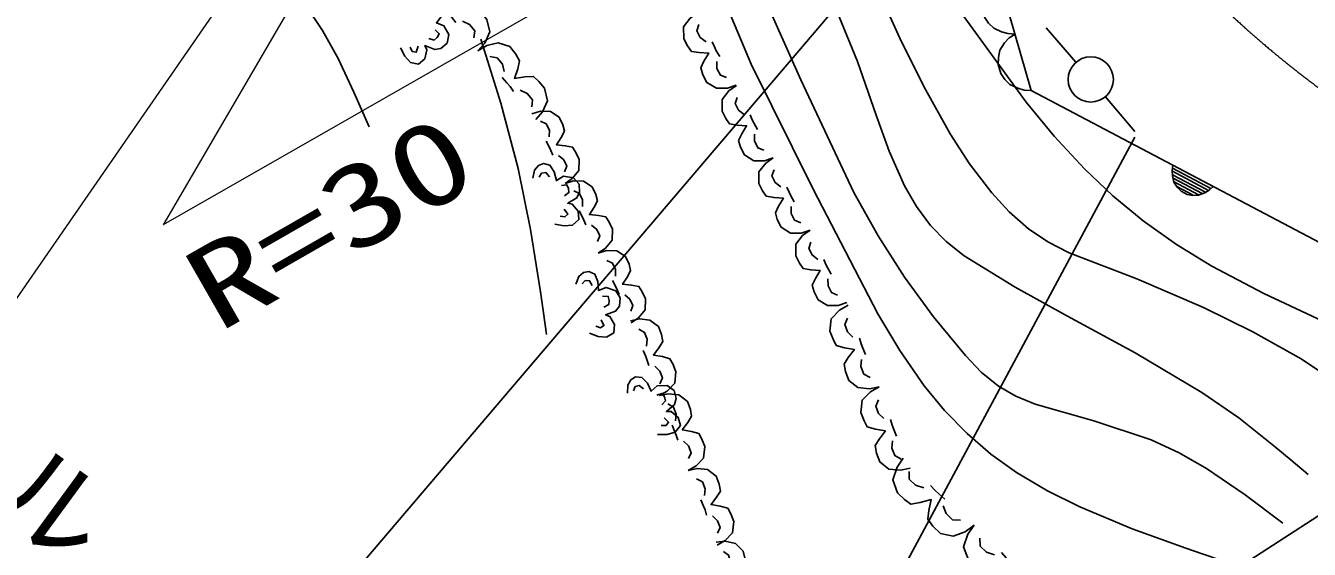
# Model space of a CAD drawing. Units: millimetres, scale not verified. Extents: x 40000 to 680000, y 20000 to 380000.
# Drawn here: x 78757 to 107034, y 268405 to 279934 of the extents above; entities that cross this region are included whole.
import ezdxf
from ezdxf.enums import TextEntityAlignment as Align

# ---------------------------------------------------------------- set-up
doc = ezdxf.new("R2010")
doc.units = ezdxf.units.MM
doc.header["$LTSCALE"] = 1000
doc.linetypes.add('CHAIN', pattern=[18.5, 12, -1.5, 3.5, -1.5])
for name, color, linetype, lineweight in [('M-BGD', 7, 'Continuous', 25), ('M-BGD-HTXT', 7, 'Continuous', 13), ('M-BMK', 2, 'CHAIN', 13), ('M-STR-STRC', 7, 'Continuous', 25)]:
    doc.layers.add(name, color=color, linetype=linetype, lineweight=lineweight)
doc.styles.add('ＭＳ ゴシック', font='')
doc.styles.get('ＭＳ ゴシック').set_extended_font_data('MS Gothic')

# ---------------------------------------------------------------- blocks, each defined once
blk = doc.blocks.new('BUHIN21')
at = {"color": 7, "linetype": 'Continuous', "lineweight": 25}
blk.add_lwpolyline([(-466, 447), (-534, 307), (-565, 162), (-573, -28), (-524, -182), (-448, -322), (-303, -461), (-160, -531), (-4, -573), (185, -558), (326, -519), (466, -447)], dxfattribs=at)
blk = doc.blocks.new('BUHIN84')
at = {"color": 7, "linetype": 'Continuous', "lineweight": 25}
for points in [[(767, -479), (633, -634), (428, -757), (185, -755), (20, -652), (-94, -544), (-109, -380), (-108, -173), (-295, -269), (-458, -333), (-590, -271), (-744, -176), (-877, 46), (-848, 289), (-767, 479)], [(-611, 259), (-582, 118), (-444, 32), (-285, 13)], [(-169, 79), (-70, 7), (10, -44), (139, -119)], [(135, -244), (215, -374), (357, -462), (503, -441)]]:
    blk.add_lwpolyline(points, dxfattribs=at)
blk = doc.blocks.new('BUHIN85')
at = {"color": 7, "linetype": 'Continuous', "lineweight": 25}
for points in [[(751, -486), (615, -638), (411, -756), (170, -749), (9, -645), (-102, -536), (-114, -374), (-109, -169), (-297, -261), (-458, -321), (-588, -259), (-738, -162), (-867, 60), (-834, 300), (-751, 486)], [(-600, 266), (-574, 126), (-438, 39), (-282, 17)], [(-166, 81), (-70, 8), (9, -43), (136, -120)], [(130, -244), (206, -373), (345, -463), (490, -445)]]:
    blk.add_lwpolyline(points, dxfattribs=at)
blk = doc.blocks.new('BUHIN86')
at = {"color": 7, "linetype": 'Continuous', "lineweight": 25}
for points in [[(746, -604), (584, -751), (352, -853), (96, -819), (-64, -689), (-170, -560), (-164, -386), (-136, -168), (-346, -244), (-526, -291), (-657, -209), (-806, -88), (-918, 163), (-855, 415), (-746, 604)], [(-610, 352), (-597, 200), (-463, 91), (-299, 51)], [(-168, 105), (-73, 16), (5, -47), (131, -143)], [(111, -275), (177, -421), (315, -533), (472, -530)]]:
    blk.add_lwpolyline(points, dxfattribs=at)
blk = doc.blocks.new('BUHIN87')
at = {"color": 7, "linetype": 'Continuous', "lineweight": 25}
for points in [[(1044, -246), (952, -472), (769, -688), (494, -777), (270, -725), (101, -646), (22, -468), (-55, -235), (-230, -414), (-388, -548), (-560, -529), (-769, -480), (-1003, -282), (-1063, 2), (-1044, 246)], [(-785, 58), (-698, -89), (-511, -133), (-325, -94)], [(-220, 24), (-82, -19), (28, -45), (201, -80)], [(245, -223), (383, -338), (576, -384), (732, -305)]]:
    blk.add_lwpolyline(points, dxfattribs=at)
blk = doc.blocks.new('BUHIN99')
at = {"color": 7, "linetype": 'Continuous', "lineweight": 25}
for points in [[(-931, 336), (-822, 534), (-632, 712), (-371, 765), (-171, 693), (-24, 603), (29, 431), (76, 209), (254, 355), (413, 461), (569, 426), (755, 358), (949, 152), (974, -115), (931, -336)], [(-201, 230), (-315, 350), (-487, 413), (-639, 357)], [(199, -46), (77, 9), (-21, 44), (-176, 95)], [(713, -137), (650, 7), (482, 68), (308, 52)]]:
    blk.add_lwpolyline(points, dxfattribs=at)
blk = doc.blocks.new('BUHIN100')
at = {"color": 7, "linetype": 'Continuous', "lineweight": 25}
for points in [[(-701, 480), (-568, 621), (-371, 728), (-143, 716), (8, 612), (110, 506), (118, 352), (108, 158), (288, 240), (443, 294), (565, 231), (705, 135), (821, -79), (784, -306), (701, -480)], [(-117, 235), (-186, 359), (-316, 448), (-454, 435)], [(156, -81), (66, -9), (-8, 41), (-126, 117)], [(563, -268), (541, -134), (415, -48), (267, -23)]]:
    blk.add_lwpolyline(points, dxfattribs=at)
blk = doc.blocks.new('BUHIN101')
at = {"color": 7, "linetype": 'Continuous', "lineweight": 25}
for points in [[(-688, 552), (-540, 688), (-328, 783), (-92, 753), (56, 634), (154, 516), (149, 355), (124, 155), (317, 226), (482, 269), (603, 195), (741, 84), (845, -146), (788, -378), (688, -552)], [(-103, 252), (-165, 387), (-292, 489), (-436, 486)], [(155, -96), (68, -15), (-5, 43), (-121, 131)], [(563, -321), (550, -181), (426, -82), (275, -45)]]:
    blk.add_lwpolyline(points, dxfattribs=at)
blk = doc.blocks.new('BUHIN102')
at = {"color": 7, "linetype": 'Continuous', "lineweight": 25}
for points in [[(-613, 628), (-451, 744), (-229, 813), (0, 754), (132, 619), (214, 491), (190, 333), (141, 138), (341, 185), (508, 208), (619, 120), (742, -6), (817, -246), (733, -468), (613, -628)], [(-71, 262), (-116, 402), (-230, 518), (-372, 532)], [(141, -113), (65, -23), (1, 43), (-104, 144)], [(517, -385), (522, -245), (411, -132), (266, -78)]]:
    blk.add_lwpolyline(points, dxfattribs=at)
blk = doc.blocks.new('BUHIN135')
at = {"color": 7, "linetype": 'Continuous', "lineweight": 25}
blk.add_circle((0, 0), 498, dxfattribs=at)

msp = doc.modelspace()

# ---------------------------------------------------------------- linework, layer by layer
at = {"layer": 'M-BGD'}
for p, q in [((100195, 280992), (100908, 278509)), ((101893, 279127), (101238, 279883)), ((100908, 278509), (108038, 274746)), ((102544, 278368), (103192, 277606)), ((104017, 276727), (104813, 276307)), ((104750, 276269), (104023, 276653)), ((104864, 276351), (104024, 276794)), ((104033, 276577), (104677, 276237)), ((104595, 276210), (104060, 276493)), ((104134, 276382), (104464, 276209)), ((107594, 269377), (105042, 267728))]:
    msp.add_line(p, q, dxfattribs=at)
for points in [[(90332, 290350), (91984, 289344), (93628, 288272), (94011, 287929), (94349, 287544), (94710, 287021), (95030, 286450), (95804, 284784), (96517, 283108), (97236, 281379), (98016, 279662), (98542, 278592), (99120, 277554), (99552, 276892), (100042, 276252), (100423, 275837), (100849, 275462), (101276, 275175), (101744, 274935), (103238, 274358), (104705, 273727), (105787, 273192), (106855, 272598), (107434, 272208)], [(74366, 288811), (75465, 288099), (76536, 287331), (78039, 286154), (79577, 285025), (80838, 284161), (82064, 283249), (82918, 282512), (83741, 281722), (84348, 281082), (84906, 280405), (85295, 279830), (85638, 279214), (85990, 278473), (86321, 277708)], [(96210, 286320), (96205, 285722), (96260, 285141), (96368, 284744), (96537, 284355), (97080, 283485), (97679, 282639), (99211, 280433), (100800, 278252), (101415, 277500), (102082, 276781), (102706, 276188), (103377, 275635), (104110, 275114), (104885, 274637), (106029, 274037), (107206, 273487), (108336, 272956), (109447, 272367), (110196, 271894), (110911, 271370), (112109, 270390), (113291, 269387)], [(91367, 284767), (91940, 284396), (92464, 283984), (92748, 283688), (92984, 283352), (93273, 282783), (93515, 282170), (94100, 280614), (94737, 279090), (96102, 276332), (97527, 273591), (98012, 272784), (98553, 272003), (98997, 271462), (99494, 270954), (100018, 270503), (100586, 270093), (101264, 269691), (101981, 269337), (103134, 268857), (104317, 268428), (104695, 268299), (105083, 268167)], [(94714, 281254), (95831, 278745), (97003, 276261), (97536, 275310), (98118, 274395), (98759, 273520), (99457, 272670), (99805, 272308), (100187, 271997), (100570, 271777), (100992, 271603), (102289, 271234), (103550, 270812), (104170, 270527), (104773, 270184), (105623, 269605), (106451, 268980)], [(87016, 279446), (87108, 279259), (87233, 279123), (87413, 279084), (87553, 279207), (87598, 279405), (87552, 279497), (87768, 279407), (87904, 279433), (88040, 279550), (88078, 279736), (87970, 279932), (87804, 279997), (87925, 280148), (87987, 280315), (87934, 280449), (87827, 280511), (87696, 280517), (87532, 280442)], [(96608, 280293), (97078, 279145), (97496, 277964), (97779, 277173), (98119, 276404), (98379, 275950), (98689, 275532), (99037, 275179), (99429, 274869), (100553, 274176), (101708, 273536), (103197, 272728), (104669, 271860), (105480, 271296), (106256, 270684), (106632, 270370), (107006, 270052)], [(87639, 279650), (87755, 279618), (87822, 279675), (87869, 279756), (87780, 279842)], [(87225, 279464), (87274, 279367), (87363, 279350), (87405, 279482)], [(88785, 279638), (89222, 278227), (89604, 276791), (89880, 275443), (90100, 274075), (90166, 273611), (90233, 273137)], [(90417, 275564), (90621, 275525), (90806, 275543), (90945, 275664), (90931, 275850), (90799, 276006), (90698, 276023), (90900, 276142), (90961, 276267), (90949, 276445), (90823, 276587), (90602, 276619), (90450, 276525), (90402, 276713), (90305, 276863), (90166, 276901), (90053, 276852), (89969, 276752), (89931, 276576)], [(90293, 276605), (90217, 276698), (90122, 276690), (90066, 276601)], [(90628, 276185), (90723, 276259), (90718, 276346), (90681, 276432), (90559, 276413)], [(90528, 275743), (90635, 275723), (90702, 275784), (90621, 275897)], [(91175, 273165), (91369, 273090), (91554, 273075), (91713, 273170), (91732, 273355), (91629, 273531), (91533, 273567), (91753, 273648), (91835, 273760), (91855, 273938), (91756, 274099), (91544, 274170), (91378, 274105), (91364, 274298), (91295, 274463), (91165, 274525), (91045, 274497), (90945, 274413), (90876, 274246)], [(91238, 274211), (91179, 274316), (91084, 274325), (91014, 274248)], [(91493, 273739), (91600, 273794), (91610, 273881), (91589, 273972), (91466, 273975)], [(91316, 273321), (91418, 273282), (91495, 273331), (91435, 273456)], [(92678, 270935), (92886, 270934), (93064, 270985), (93180, 271129), (93132, 271309), (92974, 271438), (92871, 271437), (93048, 271591), (93085, 271724), (93041, 271898), (92892, 272014), (92668, 272005), (92536, 271885), (92455, 272061), (92332, 272191), (92188, 272204), (92086, 272135), (92022, 272021), (92016, 271841)], [(92367, 271935), (92275, 272013), (92183, 271988), (92145, 271891)], [(92773, 271584), (92853, 271673), (92832, 271759), (92780, 271837), (92664, 271795)], [(92755, 271130), (92863, 271130), (92919, 271203), (92819, 271299)]]:
    msp.add_lwpolyline(points, dxfattribs=at)
msp.add_lwpolyline([(104915, 276394), (104826, 276311), (104730, 276252), (104592, 276200), (104467, 276198), (104345, 276220), (104208, 276293), (104122, 276381), (104053, 276485), (104018, 276628), (104010, 276742), (104031, 276861)], close=True, dxfattribs=at)
at = {"layer": 'M-BGD-HTXT'}
for p, q in [((92873, 294570), (81787, 275546)), ((88105, 287728), (74900, 268660)), ((100657, 286343), (81787, 275546))]:
    msp.add_line(p, q, dxfattribs=at)
at = {"layer": 'M-BMK'}
msp.add_arc((120399, 296383), 22149, 206.9551, 241.7347, dxfattribs=at)
at = {"layer": 'M-STR-STRC'}
for p, q in [((85631, 267471), (99144, 283320)), ((103192, 277476), (93225, 258951))]:
    msp.add_line(p, q, dxfattribs=at)

# ---------------------------------------------------------------- block references
at = {"layer": 'M-BGD', "rotation": 329.86316}
for name, p in [('BUHIN99', (88084, 280140)), ('BUHIN21', (100373, 280371)), ('BUHIN84', (93985, 279426)), ('BUHIN99', (89356, 278625)), ('BUHIN21', (100730, 279130)), ('BUHIN135', (102220, 278749)), ('BUHIN85', (94819, 277821)), ('BUHIN100', (90275, 277228)), ('BUHIN85', (95630, 276227)), ('BUHIN100', (91004, 275694)), ('BUHIN85', (96441, 274633)), ('BUHIN100', (91734, 274160)), ('BUHIN86', (97215, 272880)), ('BUHIN101', (92399, 272611)), ('BUHIN86', (97898, 271087)), ('BUHIN101', (93035, 270965)), ('BUHIN101', (93671, 269318)), ('BUHIN87', (98870, 269676)), ('BUHIN87', (100429, 268203)), ('BUHIN102', (94182, 267713))]:
    msp.add_blockref(name, p, dxfattribs=at)

# ---------------------------------------------------------------- texts
at = {"layer": 'M-BGD-HTXT', "style": 'ＭＳ ゴシック'}
msp.add_text('ガードレール', height=1833, rotation=323.8, dxfattribs=at).set_placement((67371, 276345), align=Align.BOTTOM_LEFT)
at = {"layer": 'M-BGD-HTXT', "style": 'ＭＳ ゴシック', "width": 1.35}
msp.add_text('R=30', height=1833, rotation=29.8, dxfattribs=at).set_placement((83267, 272676), align=Align.BOTTOM_LEFT)

doc.saveas('drawing.dxf')
